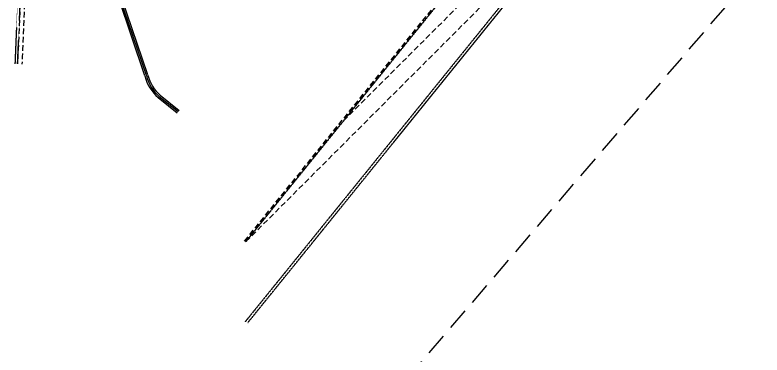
# Model space of a CAD drawing. Header units: millimetres. Extents: x 832728086 to 834530684, y 817551485 to 818349469.
# Drawn here: x 834248191 to 834333580, y 817813425 to 817852319 of the extents above; entities that cross this region are included whole.
import ezdxf

# ---------------------------------------------------------------- set-up
doc = ezdxf.new("R2010")
doc.units = ezdxf.units.MM
doc.header["$LTSCALE"] = 100
doc.linetypes.add('Hidden', pattern=[9.525, 6.35, -3.175])
doc.layers.add('+C-160', color=160, linetype='Hidden')
doc.layers.add('000-Tactile-l', color=8, linetype='Continuous')

# ---------------------------------------------------------------- blocks, each defined once
blk = doc.blocks.new('tactile')
at = {"layer": '000-Tactile-l', "ltscale": 5e-05}
for p, q in [((834263.109, 817845.389), (834259.702, 817855.453)), ((834263.275, 817845.446), (834259.868, 817855.509)), ((834263.441, 817845.502), (834260.034, 817855.565)), ((834264.744, 817843.058), (834266.895, 817841.32)), ((834264.855, 817843.193), (834267.005, 817841.456)), ((834264.633, 817842.923), (834266.785, 817841.184))]:
    blk.add_line(p, q, dxfattribs=at)
for radius, end in [(4.557, 230.25221), (4.382, 230.23624), (4.207, 230.21928)]:
    blk.add_arc((834267.547, 817846.426), radius, 193.15135, end, dxfattribs=at)
blk = doc.blocks.new('A$C062A3D83')
at = {"layer": '+C-160'}
for p, q in [((-48901, -178805), (2051, -115751)), ((-48784, -178900), (2167, -115845)), ((-37592, -165054), (2604, -124859)), ((-48748, -178862), (-8559, -138673))]:
    blk.add_line(p, q, dxfattribs=at)
at = {"layer": '+C-160', "ltscale": 0.01}
for p, q in [((2168, -115845), (-48781, -178903)), ((8633, -116920), (-48837, -188041)), ((-31888, -167544), (9169, -116735)), ((-48539, -188151), (8866, -117109))]:
    blk.add_line(p, q, dxfattribs=at)
at = {"layer": '+C-160', "ltscale": 4}
blk.add_line((-40201, -206063), (17441, -138760), dxfattribs=at)
at = {"layer": '+C-160', "ltscale": 0.01}
for centre, radius, start, end in [((23605966, -1137522), 23701336, 177.5676265, 177.6327138), ((-6406536, 120286), 6337830, 357.4784775, 357.7218664)]:
    blk.add_arc(centre, radius, start, end, dxfattribs=at)
at = {"layer": '+C-160'}
for radius in [23701035, 23700535]:
    blk.add_arc((23605965, -1137522), radius, 177.5676265, 177.6327138, dxfattribs=at)

msp = doc.modelspace()

# ---------------------------------------------------------------- block references
at = {"layer": '+C-160', "ltscale": 5}
msp.add_blockref('A$C062A3D83', (834323333.3128, 818005260.0327), dxfattribs=at)
at = {"layer": '000-Tactile-l', "xscale": 1000, "yscale": 1000, "zscale": 1000}
msp.add_blockref('tactile', (-56.4905, -49.2817, -0.0703), dxfattribs=at)

doc.saveas('drawing.dxf')
